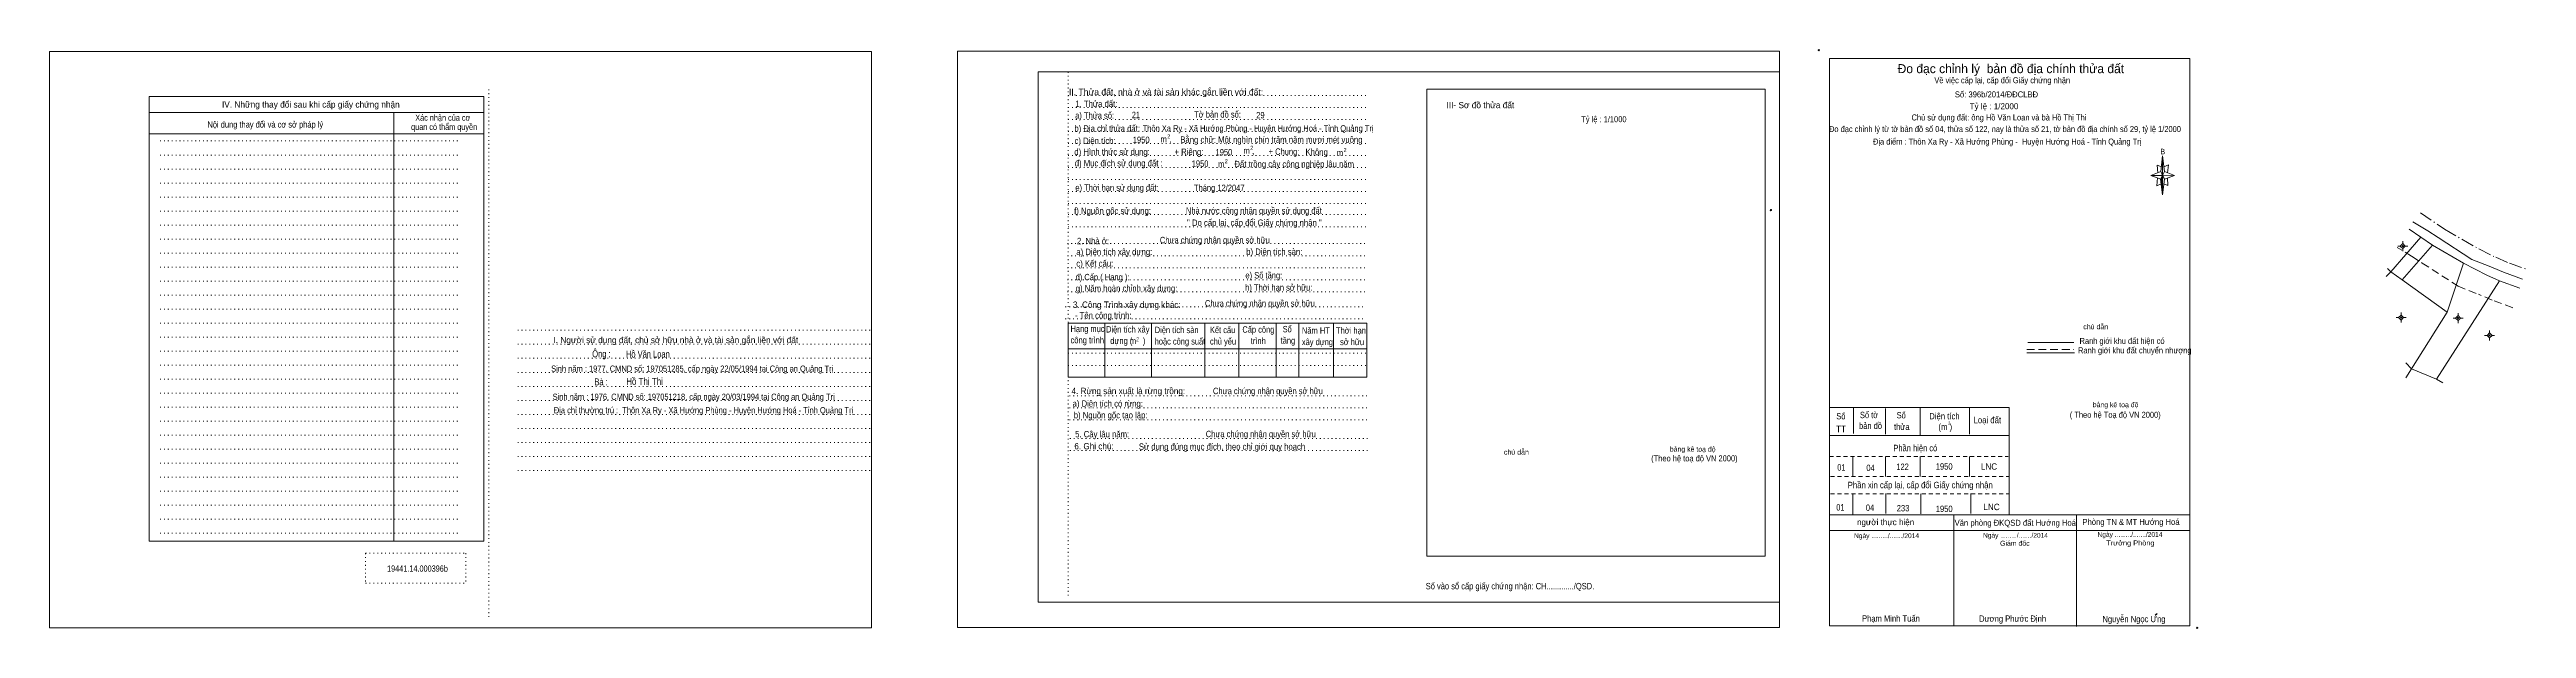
# Model space of a CAD drawing. Header units: metres. Extents: x 533473 to 534710, y 1851582 to 1851871.
import ezdxf
from ezdxf.enums import TextEntityAlignment as Align

# ---------------------------------------------------------------- set-up
doc = ezdxf.new("R2010")
doc.units = ezdxf.units.M
doc.header["$LTSCALE"] = 1.3
doc.header["$PDMODE"] = 32
doc.header["$PDSIZE"] = 0.65
for name, pattern in [('DOT_DASHED', [7.7, 5, -1.2, 0.3, -1.2]), ('DOTTED', [1.5, 0.3, -1.2]), ('MEDIUM_DASHED', [4.5, 3, -1.5]), ('SHORT_DASHED', [2.7, 1.5, -1.2])]:
    doc.linetypes.add(name, pattern=pattern)
for name, color, linetype, lineweight in [('1', 7, 'DOTTED', 13), ('10', 7, 'Continuous', 13), ('11', 7, 'Continuous', 13), ('2', 7, 'Continuous', 13), ('23', 7, 'Continuous', 13), ('5', 7, 'Continuous', 13)]:
    doc.layers.add(name, color=color, linetype=linetype, lineweight=lineweight)
doc.layers.add('9', color=7, linetype='Continuous')

msp = doc.modelspace()

# ---------------------------------------------------------------- hatches: boundary and pattern name
at = {"layer": '11'}
for points in [[(534648.2, 1851773.07, 1), (534647.6, 1851773.07, 1)], [(534647.37, 1851737.3, 1), (534646.77, 1851737.3, 1)], [(534675.8, 1851737.08, 1), (534675.2, 1851737.08, 1)], [(534691.53, 1851728.44, 1), (534690.93, 1851728.44, 1)]]:
    msp.add_hatch(color=256, dxfattribs=at).paths.add_polyline_path(points)
at = {"layer": '5'}
for points in [[(534528.01, 1851808.31), (534528.01, 1851798.71), (534527.01, 1851806.51)], [(534525.13, 1851589.03), (534525.17, 1851589.11), (534525.21, 1851589.19), (534525.17, 1851589.27), (534525.09, 1851589.31), (534525.01, 1851589.27), (534524.93, 1851589.23), (534524.37, 1851588.63), (534524.49, 1851588.63)]]:
    msp.add_hatch(color=256, dxfattribs=at).paths.add_polyline_path(points)

# ---------------------------------------------------------------- linework, layer by layer
at = {"layer": '1'}
for p, q in [((533692.43, 1851851.35), (533692.43, 1851586.35)), ((533981.63, 1851860.05), (533981.63, 1851597.25)), ((533981.63, 1851848.25), (534130.73, 1851848.25)), ((533981.63, 1851842.25), (534130.73, 1851842.25)), ((533528.33, 1851825.55), (533677.43, 1851825.55)), ((533981.63, 1851836.25), (534130.73, 1851836.25)), ((533981.63, 1851830.25), (534130.73, 1851830.25)), ((533528.33, 1851818.55), (533677.43, 1851818.55)), ((533981.63, 1851824.25), (534130.73, 1851824.25)), ((533981.63, 1851818.25), (534130.73, 1851818.25)), ((533528.33, 1851811.55), (533677.43, 1851811.55)), ((533528.33, 1851804.55), (533677.43, 1851804.55)), ((533981.63, 1851812.25), (534130.73, 1851812.25)), ((533981.63, 1851806.25), (534130.73, 1851806.25)), ((533981.63, 1851800.25), (534130.73, 1851800.25)), ((533528.33, 1851797.55), (533677.43, 1851797.55)), ((533528.33, 1851790.55), (533677.43, 1851790.55)), ((533981.63, 1851794.25), (534130.73, 1851794.25)), ((533981.63, 1851788.75), (534130.73, 1851788.75)), ((533528.33, 1851783.55), (533677.43, 1851783.55)), ((533528.33, 1851776.55), (533677.43, 1851776.55)), ((533981.63, 1851782.65), (534130.73, 1851782.65)), ((533528.33, 1851769.55), (533677.43, 1851769.55)), ((533981.23, 1851774.25), (534130.33, 1851774.25)), ((533981.23, 1851768.25), (534130.33, 1851768.25)), ((533528.33, 1851762.55), (533677.43, 1851762.55)), ((533528.33, 1851755.55), (533677.43, 1851755.55)), ((533981.23, 1851762.25), (534130.33, 1851762.25)), ((533981.23, 1851756.25), (534130.33, 1851756.25)), ((533528.33, 1851748.55), (533677.43, 1851748.55)), ((533528.33, 1851741.55), (533677.43, 1851741.55)), ((533980.23, 1851742.65), (534129.33, 1851742.65)), ((533981.23, 1851750.25), (534130.33, 1851750.25)), ((533528.33, 1851734.55), (533677.43, 1851734.55)), ((533528.33, 1851727.55), (533677.43, 1851727.55)), ((533706.83, 1851730.95), (533882.93, 1851730.95)), ((533980.23, 1851736.65), (534129.33, 1851736.65)), ((533528.33, 1851720.55), (533677.43, 1851720.55)), ((533528.33, 1851713.55), (533677.43, 1851713.55)), ((533706.83, 1851723.95), (533882.93, 1851723.95)), ((533706.83, 1851716.95), (533882.93, 1851716.95)), ((533981.63, 1851719.45), (534130.73, 1851719.45)), ((533981.63, 1851713.45), (534130.73, 1851713.45)), ((533528.33, 1851706.55), (533677.43, 1851706.55)), ((533706.83, 1851709.95), (533882.93, 1851709.95)), ((533706.83, 1851702.95), (533882.93, 1851702.95)), ((533706.83, 1851702.95), (533882.93, 1851702.95)), ((533528.33, 1851699.55), (533677.43, 1851699.55)), ((533528.33, 1851692.55), (533677.43, 1851692.55)), ((533706.83, 1851695.95), (533882.93, 1851695.95)), ((533706.83, 1851688.95), (533882.93, 1851688.95)), ((533982.23, 1851698.25), (534131.33, 1851698.25)), ((533982.23, 1851692.25), (534131.33, 1851692.25)), ((533528.33, 1851685.55), (533677.43, 1851685.55)), ((533528.33, 1851678.55), (533677.43, 1851678.55)), ((533706.83, 1851681.95), (533882.93, 1851681.95)), ((533982.23, 1851686.25), (534131.33, 1851686.25)), ((533982.53, 1851676.95), (534131.63, 1851676.95)), ((533528.33, 1851671.55), (533677.43, 1851671.55)), ((533528.33, 1851664.55), (533677.43, 1851664.55)), ((533706.83, 1851674.95), (533882.93, 1851674.95)), ((533706.83, 1851667.95), (533882.93, 1851667.95)), ((533982.53, 1851670.95), (534131.63, 1851670.95)), ((533528.33, 1851657.55), (533677.43, 1851657.55)), ((533706.83, 1851660.95), (533882.93, 1851660.95)), ((533528.33, 1851650.55), (533677.43, 1851650.55)), ((533528.33, 1851643.55), (533677.43, 1851643.55)), ((533528.33, 1851636.55), (533677.43, 1851636.55)), ((533528.33, 1851629.55), (533677.43, 1851629.55)), ((533630.93, 1851619.55), (533680.93, 1851619.55)), ((533630.93, 1851619.55), (533630.93, 1851604.55)), ((533680.93, 1851619.55), (533680.93, 1851604.55)), ((533630.93, 1851604.55), (533680.93, 1851604.55))]:
    msp.add_line(p, q, dxfattribs=at)
at = {"layer": '1', "linetype": 'Continuous'}
for p, q in [((533966.63, 1851860.05), (534336.83, 1851860.05)), ((533966.63, 1851860.05), (533966.63, 1851595.05)), ((534336.83, 1851860.05), (534336.83, 1851595.05)), ((534361.65, 1851678.45), (534451.21, 1851678.45)), ((533966.63, 1851595.05), (534336.83, 1851595.05))]:
    msp.add_line(p, q, dxfattribs=at)
at = {"layer": '1', "linetype": 'SHORT_DASHED'}
for p, q in [((534361.73, 1851667.93), (534450.85, 1851667.93)), ((534362.23, 1851657.85), (534451.35, 1851657.85)), ((534362.23, 1851649.21), (534451.35, 1851649.21))]:
    msp.add_line(p, q, dxfattribs=at)
at = {"layer": '1', "linetype": 'Continuous'}
for points in [[(533473.13, 1851582.25), (533883.53, 1851582.25), (533883.53, 1851870.25), (533473.13, 1851870.25)], [(533926.43, 1851582.45), (534336.83, 1851582.45), (534336.83, 1851870.45), (533926.43, 1851870.45)]]:
    msp.add_lwpolyline(points, close=True, dxfattribs=at)
at = {"layer": '10'}
for p, q in [((534651.1, 1851781.42), (534656.91, 1851777.44)), ((534678.26, 1851764.45), (534670.08, 1851740.08)), ((534641.91, 1851760.17), (534639.62, 1851757.79)), ((534641.91, 1851760.17), (534640.34, 1851761.91)), ((534670.08, 1851740.08), (534647.61, 1851756.11)), ((534696.25, 1851755.72), (534664.76, 1851706.56)), ((534696.25, 1851755.72), (534706.39, 1851752.06)), ((534670.08, 1851740.08), (534652.31, 1851711.68)), ((533981.63, 1851734.45), (534130.73, 1851734.45)), ((533981.63, 1851734.45), (533981.63, 1851707.55)), ((533999.93, 1851734.45), (533999.93, 1851707.55)), ((534023.33, 1851734.45), (534023.33, 1851707.55)), ((534049.93, 1851734.45), (534049.93, 1851707.55)), ((534066.83, 1851734.45), (534066.83, 1851707.55)), ((534085.43, 1851734.45), (534085.43, 1851707.55)), ((534096.83, 1851734.45), (534096.83, 1851707.55)), ((534114.13, 1851734.45), (534114.13, 1851707.55)), ((534130.73, 1851734.45), (534130.73, 1851707.55)), ((533981.63, 1851721.65), (534130.73, 1851721.65)), ((534652.31, 1851711.68), (534649.36, 1851714.62)), ((533981.63, 1851707.55), (534130.73, 1851707.55)), ((534649.43, 1851707.22), (534652.31, 1851711.68)), ((534664.76, 1851706.56), (534652.31, 1851711.68)), ((534667.96, 1851704.63), (534664.76, 1851706.56))]:
    msp.add_line(p, q, dxfattribs=at)
at = {"layer": '10', "linetype": 'MEDIUM_DASHED'}
for p, q in [((534652.34, 1851767.96), (534645.15, 1851772.37)), ((534652.34, 1851767.96), (534657.6, 1851764.58)), ((534657.6, 1851764.58), (534675.5, 1851753.02)), ((534675.5, 1851753.02), (534685.65, 1851748.96)), ((534692.45, 1851746.09), (534685.65, 1851748.96))]:
    msp.add_line(p, q, dxfattribs=at)
at = {"layer": '10', "linetype": 'DOT_DASHED'}
msp.add_lwpolyline([(534656.75, 1851789.67), (534668.74, 1851781.46), (534685.83, 1851771.62), (534694.28, 1851767.46), (534701.11, 1851764.46), (534709.65, 1851761.52)], dxfattribs=at)
at = {"layer": '10'}
for points in [[(534656.91, 1851777.44), (534662.69, 1851773.49), (534678.26, 1851764.45), (534689.86, 1851758.49), (534696.25, 1851755.72)], [(534641.91, 1851760.17), (534647.61, 1851756.11), (534662.69, 1851773.49)]]:
    msp.add_lwpolyline(points, dxfattribs=at)
at = {"layer": '10', "linetype": 'MEDIUM_DASHED'}
msp.add_lwpolyline([(534702.88, 1851742.21), (534702.59, 1851742.3), (534692.45, 1851746.09)], dxfattribs=at)
at = {"layer": '11'}
for p, q in [((534647.9, 1851775.57), (534647.9, 1851774.32)), ((534646.65, 1851773.07), (534645.4, 1851773.07)), ((534647.9, 1851771.82), (534647.9, 1851770.57)), ((534650.4, 1851773.07), (534649.15, 1851773.07)), ((534647.07, 1851739.8), (534647.07, 1851738.55)), ((534675.5, 1851739.58), (534675.5, 1851738.33)), ((534645.82, 1851737.3), (534644.57, 1851737.3)), ((534647.07, 1851736.05), (534647.07, 1851734.8)), ((534649.57, 1851737.3), (534648.32, 1851737.3)), ((534674.25, 1851737.08), (534673, 1851737.08)), ((534675.5, 1851735.83), (534675.5, 1851734.58)), ((534678, 1851737.08), (534676.75, 1851737.08)), ((534689.98, 1851728.44), (534688.73, 1851728.44)), ((534691.23, 1851730.94), (534691.23, 1851729.69)), ((534691.23, 1851727.19), (534691.23, 1851725.94)), ((534693.73, 1851728.44), (534692.48, 1851728.44))]:
    msp.add_line(p, q, dxfattribs=at)
for points in [[(534647.9, 1851774.32), (534646.65, 1851773.07), (534647.9, 1851771.82), (534649.15, 1851773.07)], [(534647.07, 1851738.55), (534645.82, 1851737.3), (534647.07, 1851736.05), (534648.32, 1851737.3)], [(534675.5, 1851738.33), (534674.25, 1851737.08), (534675.5, 1851735.83), (534676.75, 1851737.08)], [(534691.23, 1851729.69), (534689.98, 1851728.44), (534691.23, 1851727.19), (534692.48, 1851728.44)]]:
    msp.add_lwpolyline(points, close=True, dxfattribs=at)
for centre in [(534647.9, 1851773.07), (534647.07, 1851737.3), (534675.5, 1851737.08), (534691.23, 1851728.44)]:
    msp.add_circle(centre, 0.3, dxfattribs=at)
at = {"layer": '2'}
for p, q in [((533522.83, 1851847.85), (533689.93, 1851847.85)), ((533522.83, 1851847.85), (533522.83, 1851625.55)), ((533522.83, 1851839.85), (533689.93, 1851839.85)), ((533644.93, 1851839.85), (533644.93, 1851625.55)), ((533689.93, 1851847.85), (533689.93, 1851625.55)), ((533522.83, 1851829.05), (533689.93, 1851829.05)), ((533522.83, 1851625.55), (533689.93, 1851625.55))]:
    msp.add_line(p, q, dxfattribs=at)
msp.add_lwpolyline([(534160.73, 1851851.45), (534329.63, 1851851.45), (534329.63, 1851618.05), (534160.73, 1851618.05)], close=True, dxfattribs=at)
at = {"layer": '23'}
for p, q in [((534641.91, 1851760.17), (534656.91, 1851777.44)), ((534660.43, 1851780.59), (534653, 1851785.15)), ((534698.21, 1851759.95), (534693.03, 1851762.13))]:
    msp.add_line(p, q, dxfattribs=at)
for points in [[(534660.43, 1851780.59), (534665.52, 1851777.32), (534682.41, 1851766.41)], [(534682.41, 1851766.41), (534690.98, 1851762.98), (534693.03, 1851762.13)], [(534707.62, 1851756.44), (534707.59, 1851756.45), (534698.21, 1851759.95)]]:
    msp.add_lwpolyline(points, dxfattribs=at)
at = {"layer": '5'}
for p, q in [((534527.09, 1851810.31), (534528.01, 1851818.11)), ((534527.09, 1851806.51), (534522.09, 1851808.31)), ((534528.89, 1851806.51), (534528.01, 1851798.71)), ((534530.69, 1851803.31), (534528.61, 1851804.11)), ((534528.89, 1851810.31), (534533.89, 1851808.31)), ((534530.49, 1851807.11), (534530.69, 1851803.31)), ((534460.17, 1851719.73), (534483.97, 1851719.73)), ((534460.69, 1851724.89), (534483.69, 1851724.89)), ((534361.81, 1851692.45), (534451.45, 1851692.45)), ((534373.69, 1851692.13), (534373.69, 1851679.33)), ((534389.69, 1851691.85), (534389.69, 1851679.05)), ((534407.01, 1851692.45), (534407.01, 1851678.73)), ((534431.61, 1851692.45), (534431.61, 1851679.05)), ((534451.45, 1851692.45), (534451.45, 1851638.67)), ((534373.41, 1851667.93), (534373.41, 1851657.93)), ((534389.69, 1851667.93), (534389.69, 1851657.93)), ((534407.01, 1851667.93), (534407.01, 1851657.93)), ((534431.61, 1851667.93), (534431.61, 1851657.93)), ((534373.41, 1851649.21), (534373.41, 1851638.67)), ((534389.91, 1851649.47), (534389.91, 1851639.45)), ((534407.39, 1851649.21), (534407.39, 1851639.21)), ((534432.25, 1851649.47), (534432.25, 1851639.45)), ((534361.65, 1851638.67), (534541.65, 1851638.67)), ((534361.65, 1851630.95), (534541.25, 1851630.95)), ((534423.77, 1851638.67), (534423.77, 1851583.27)), ((534485.09, 1851638.43), (534485.09, 1851583.03))]:
    msp.add_line(p, q, dxfattribs=at)
at = {"layer": '5', "linetype": 'MEDIUM_DASHED'}
msp.add_line((534460.17, 1851721.29), (534483.77, 1851721.29), dxfattribs=at)
at = {"layer": '5'}
for points in [[(534361.65, 1851866.75), (534541.65, 1851866.75), (534541.65, 1851583.27), (534361.65, 1851583.27)], [(534528.01, 1851818.11), (534528.89, 1851810.31), (534528.01, 1851808.31)], [(534528.01, 1851808.31), (534522.09, 1851808.31), (534527.09, 1851810.31), (534528.89, 1851806.51), (534533.89, 1851808.31), (534528.01, 1851808.51)], [(534528.01, 1851808.31), (534528.01, 1851798.71), (534527.01, 1851806.51)], [(534525.13, 1851589.03), (534525.17, 1851589.11), (534525.21, 1851589.19), (534525.17, 1851589.27), (534525.09, 1851589.31), (534525.01, 1851589.27), (534524.93, 1851589.23), (534524.37, 1851588.63), (534524.49, 1851588.63)]]:
    msp.add_lwpolyline(points, close=True, dxfattribs=at)
for points in [[(534527.41, 1851812.71), (534525.29, 1851813.51), (534525.61, 1851809.71)], [(534528.69, 1851812.71), (534530.89, 1851813.71), (534530.49, 1851809.71)], [(534528.01, 1851808.31), (534527.09, 1851810.31), (534522.09, 1851808.31)], [(534525.49, 1851807.11), (534525.09, 1851803.11), (534527.29, 1851804.11)], [(534528.01, 1851808.31), (534528.89, 1851806.51), (534533.89, 1851808.31)]]:
    msp.add_lwpolyline(points, dxfattribs=at)
for p in [(534356.33, 1851870.95), (534332.49, 1851791.05), (534545.33, 1851582.27)]:
    msp.add_point(p, dxfattribs=at)

# ---------------------------------------------------------------- texts
at = {"layer": '1', "width": 0.8}
msp.add_text('2', height=1.5, dxfattribs=at).set_placement((534421.47, 1851683.85), align=Align.CENTER)
at = {"layer": '10'}
for s, p in [('IV. Những thay đổi sau khi cấp giấy chứng nhận', (533603.58, 1851842.25)), ('III- Sơ đồ thửa đất', (534187.42, 1851841.95)), ('I. Người sử dụng đất, chủ sở hữu nhà ở và tài sản gắn liền với đất', (533785.78, 1851724.55))]:
    msp.add_text(s, height=3.1, dxfattribs=at).set_placement(p, align=Align.CENTER)
for s, height, width, p in [('Xác nhận của cơ', 3.1, 0.85, (533669.44, 1851835.65)), ('Nội dung thay đổi và cơ sở pháp lý', 3.1, 0.9, (533580.84, 1851832.25)), ('Sinh năm : 1977, CMND số: 197051285, cấp ngày 22/05/1994 tại Công an Quảng Trị', 3.1, 0.9, (533793.97, 1851710.25)), ('Ông :', 3.5, 0.8, (533748.62, 1851717.47)), ('Hồ Văn Loan', 3.5, 0.8, (533771.82, 1851717.33)), ('Bà :', 3.5, 0.8, (533748.46, 1851703.45)), ('Hồ Thị Thi', 3.5, 0.85, (533770.18, 1851703.69)), ('Sinh năm : 1976, CMND số: 197051218, cấp ngày 20/03/1994 tại Công an Quảng Trị', 3.1, 0.9, (533794.69, 1851696.21)), ('Địa chỉ thường trú :  Thôn Xa Ry - Xã Hướng Phùng - Huyện Hướng Hoá - Tỉnh Quảng Trị', 3.1, 0.9, (533799.6, 1851689.47)), ('19441.14.000396b', 3.1, 0.85, (533656.81, 1851610.35))]:
    msp.add_text(s, height=height, dxfattribs=dict(at, width=width)).set_placement(p, align=Align.CENTER)
at = {"layer": '10', "width": 0.9}
msp.add_text(' Thôn Xa Ry - Xã Hướng Phùng - Huyện Hướng Hoá - Tỉnh Quảng Trị', height=3.1, dxfattribs=at).set_placement((534017.83, 1851830.35))
at = {"layer": '2'}
for s, p in [('II. Thửa đất, nhà ở và tài sản khác gắn liền với đất:', (533982.03, 1851848.45)), (',', (534032.03, 1851824.95)), (',', (534073.43, 1851819.05))]:
    msp.add_text(s, height=3.2, dxfattribs=at).set_placement(p)
for s, height, width, p in [('a) Thửa số:', 3.2, 0.85, (533985.13, 1851836.75)), ('1. Thửa đất:', 3.2, 0.9, (533985.23, 1851842.55)), ('21', 3.2, 0.75, (534013.43, 1851836.95)), ('Tờ bản đồ số:', 3.2, 0.85, (534044.53, 1851837.25)), ('29', 3.2, 0.85, (534075.53, 1851836.85)), ('c) Diện tích:', 3.2, 0.9, (533984.83, 1851824.05)), ('1950', 3.2, 0.85, (534013.93, 1851824.55)), ('m', 3.2, 0.9, (534027.73, 1851824.85)), ('2', 2, 0.8, (534031.13, 1851826.85)), ('Bằng chữ: Một nghìn chín trăm năm mươi mét vuông', 3.2, 0.9, (534037.63, 1851824.65)), ('d) Hình thức sử dụng:', 3.2, 0.9, (533984.73, 1851818.55)), ('đ) Mục đích sử dụng đất : ', 3.2, 0.9, (533984.93, 1851812.85)), ('+ Riêng:', 3.2, 0.9, (534034.73, 1851818.55)), ('1950', 3.2, 0.85, (534043.33, 1851812.65)), ('1950', 3.2, 0.85, (534055.23, 1851818.35)), ('m', 3.2, 0.9, (534056.43, 1851812.45)), ('2', 2, 0.8, (534059.83, 1851814.45)), ('Đất trồng cây công nghiệp lâu năm', 3.2, 0.9, (534064.63, 1851812.45)), ('m', 3.2, 0.9, (534069.13, 1851819.15)), ('2', 2, 0.8, (534072.53, 1851821.15)), ('+ Chung:', 3.2, 0.85, (534081.73, 1851818.65)), ('Không', 3.2, 0.9, (534100.13, 1851818.45)), ('m', 3.2, 0.9, (534115.73, 1851818.05)), ('2', 2, 0.8, (534119.13, 1851820.05)), ('e) Thời hạn sử dụng đất: ', 3.2, 0.85, (533985.23, 1851800.65)), ('Tháng 12/2047', 3.2, 0.85, (534044.43, 1851800.55)), ('f) Nguồn gốc sử dụng: ', 3.2, 0.9, (533984.63, 1851789.05)), ('2. Nhà ở:', 3.2, 0.9, (533986.03, 1851773.95)), ('a) Diện tích xây dựng:', 3.2, 0.9, (533985.73, 1851768.55)), ('c) Kết cấu:', 3.2, 0.9, (533985.73, 1851762.75)), ('b) Diện tích sàn:', 3.2, 0.9, (534070.53, 1851768.65)), ('đ) Cấp ( Hạng ):', 3.2, 0.85, (533985.33, 1851755.95)), ('g) Năm hoàn chỉnh xây dựng:', 3.2, 0.9, (533985.43, 1851750.35)), ('e) Số tầng:', 3.2, 0.85, (534070.13, 1851756.85)), ('h) Thời hạn sở hữu:', 3.2, 0.85, (534070.03, 1851750.75)), ('3. Công Trình xây dựng khác:', 3.2, 0.95, (533984.03, 1851742.15)), ('- Tên công trình:', 3.2, 0.9, (533985.03, 1851736.85)), ('công trình', 3.2, 0.85, (533982.83, 1851724.45)), ('Hạng mục', 3.2, 0.8, (533982.83, 1851730.15)), ('Diện tích xây', 3.2, 0.85, (534000.53, 1851729.85)), ('  dựng (     )', 3.2, 0.85, (534000.53, 1851724.15)), ('m', 3.2, 0.85, (534012.43, 1851724.05)), ('2', 2.01, 0.75, (534015.63, 1851725.45)), ('hoặc công suất', 3.2, 0.8, (534024.83, 1851723.85)), ('Diện tích sàn', 3.2, 0.85, (534024.83, 1851729.55)), ('chủ yếu', 3.2, 0.8, (534052.43, 1851723.85)), ('Kết cấu', 3.2, 0.8, (534052.43, 1851729.55)), ('Cấp công', 3.2, 0.8, (534068.63, 1851729.75)), ('    trình', 3.2, 0.85, (534068.63, 1851724.05)), ('tầng', 3.2, 0.8, (534087.73, 1851724.25)), (' Số', 3.2, 0.75, (534087.73, 1851729.95)), ('xây dựng', 3.2, 0.8, (534098.33, 1851723.55)), ('Năm HT', 3.2, 0.85, (534098.33, 1851729.25)), ('Thời hạn', 3.2, 0.85, (534115.33, 1851729.25)), ('  sở hữu', 3.2, 0.8, (534115.33, 1851723.55)), ('4. Rừng sản xuất là rừng trồng:', 3.2, 0.95, (533983.33, 1851699.05)), ('a) Diện tích có rừng:', 3.2, 0.9, (533983.83, 1851692.75)), ('b) Nguồn gốc tạo lập:', 3.2, 0.9, (533984.43, 1851686.95)), ('5. Cây lâu năm:', 3.2, 0.9, (533985.13, 1851677.45)), ('6. Ghi chú:', 3.2, 0.95, (533984.73, 1851671.45)), ('Số vào sổ cấp giấy chứng nhận: CH............./QSD.', 3.2, 0.85, (534160.13, 1851601.53))]:
    msp.add_text(s, height=height, dxfattribs=dict(at, width=width)).set_placement(p)
for s, height, width, p in [('quan có thẩm quyền', 3.1, 0.85, (533670.11, 1851831.05)), ('b) Địa chỉ thửa đất:', 3.2, 0.9, (534001.12, 1851830.25))]:
    msp.add_text(s, height=height, dxfattribs=dict(at, width=width)).set_placement(p, align=Align.CENTER)
at = {"layer": '23', "width": 0.9}
msp.add_text('Tỷ lệ : 1/1000', height=3, dxfattribs=at).set_placement((534249.09, 1851834.95), align=Align.CENTER)
at = {"layer": '5'}
for s, height, p in [('Đo đạc chỉnh lý  bản đồ địa chính thửa đất', 4.5, (534452.26, 1851859.45)), ('Tỷ lệ : 1/2000', 3, (534443.84, 1851841.43)), ('bảng kê toạ độ', 2.5, (534504.53, 1851692.53)), ('bảng kê toạ độ', 2.5, (534293.41, 1851670.33)), ('người thực hiện', 3, (534389.71, 1851633.59)), ('Giám đốc', 2.5, (534454.25, 1851623.27))]:
    msp.add_text(s, height=height, dxfattribs=at).set_placement(p, align=Align.CENTER)
for s, height, width, p in [('Về việc cấp lại, cấp đổi Giấy chứng nhận', 3, 0.9, (534447.95, 1851854.41)), ('Số: 396b/2014/ĐĐCLBĐ', 3, 0.95, (534445.06, 1851847.33)), ('Chủ sử dụng đất: ông Hồ Văn Loan và bà Hồ Thị Thi', 3, 0.9, (534446.31, 1851835.81)), ('Đo đạc chỉnh lý từ tờ bản đồ số 04, thửa số 122, nay là thửa số 21, tờ bản đồ địa chính số 29, tỷ lệ 1/2000', 3, 0.9, (534449.31, 1851830.01)), ('Địa điểm : Thôn Xa Ry - Xã Hướng Phùng -  Huyện Hướng Hoá - Tỉnh Quảng Trị ', 3, 0.9, (534450.93, 1851823.77)), ('B', 2.76, 0.75, (534528.11, 1851818.91)), ('Ranh giới khu đất hiện có ', 3, 0.9, (534508.28, 1851724.17)), ('chú dẫn', 2.5, 1.05, (534494.62, 1851731.49)), ('Ranh giới khu đất chuyển nhượng', 3, 0.9, (534514.13, 1851719.43)), ('Số', 3.2, 0.8, (534367.41, 1851686.45)), ('Số tờ', 3.2, 0.85, (534381.47, 1851687.05)), ('Số', 3.2, 0.8, (534397.53, 1851686.93)), ('Diện tích', 3.2, 0.9, (534419.09, 1851686.45)), ('( Theo hệ Toạ độ VN 2000)', 3, 0.9, (534504.36, 1851687.23)), ('TT', 3.2, 0.95, (534367.47, 1851680.05)), ('bản đồ', 3.2, 0.85, (534382.19, 1851681.65)), ('thửa', 3.2, 0.85, (534397.8, 1851681.13)), ('(m )', 3.2, 0.9, (534419.52, 1851681.13)), ('Loại đất', 3.2, 0.9, (534440.51, 1851684.53)), ('chú dẫn', 2.5, 1.05, (534205.42, 1851668.83)), ('(Theo hệ toạ độ VN 2000)', 3, 0.9, (534294.27, 1851665.47)), ('01', 3.2, 0.75, (534367.64, 1851660.85)), ('Phần hiện có', 3.2, 0.85, (534404.56, 1851670.53)), ('122', 3.2, 0.85, (534398.2, 1851661.17)), ('1950', 3.2, 0.85, (534418.98, 1851661.33)), ('LNC', 3.2, 0.95, (534441.36, 1851661.29)), ('Phần xin cấp lại, cấp đổi Giấy chứng nhận', 3.2, 0.9, (534407.02, 1851652.05)), ('04', 3.2, 0.85, (534382.2, 1851660.65)), ('01', 3.2, 0.75, (534367.14, 1851640.89)), ('04', 3.2, 0.85, (534381.94, 1851640.71)), ('233', 3.2, 0.85, (534398.44, 1851640.49)), ('1950', 3.2, 0.85, (534418.98, 1851640.13)), ('LNC', 3.2, 0.95, (534442.6, 1851641.09)), ('Ngày ........./......./2014', 2.4, 0.9, (534390.2, 1851627.11)), ('Văn phòng ĐKQSD đất Hướng Hoá', 3, 0.95, (534454.46, 1851633.27)), ('Ngày ........./......./2014', 2.4, 0.9, (534454.56, 1851627.29)), ('Phòng TN & MT Hướng Hoá', 3, 0.95, (534512.23, 1851633.71)), ('Ngày ........./......./2014', 2.4, 0.9, (534511.72, 1851627.75)), ('Trưởng Phòng', 2.5, 1.1, (534511.93, 1851623.45)), ('Phạm Minh Tuấn', 3.15, 0.9, (534392.38, 1851585.39)), ('Dương Phước Định', 3.15, 0.9, (534453.12, 1851585.31)), ('Nguyễn Ngọc Ưng', 3.15, 0.9, (534513.69, 1851585.11))]:
    msp.add_text(s, height=height, dxfattribs=dict(at, width=width)).set_placement(p, align=Align.CENTER)
at = {"layer": '9'}
for s, width, p in [('Nhà nước công nhận quyền sử dụng đất ', 0.85, (534040.43, 1851789.15)), ('Chưa chứng nhận quyền sở hữu', 0.85, (534027.43, 1851774.45)), ('" Do cấp lại, cấp đổi Giấy chứng nhận "', 0.9, (534041.01, 1851783.13)), ('Chưa chứng nhận quyền sở hữu', 0.85, (534049.93, 1851742.85)), ('Chưa chứng nhận quyền sở hữu', 0.85, (534053.93, 1851699.05)), ('Chưa chứng nhận quyền sở hữu', 0.85, (534050.33, 1851677.55)), ('Sử dụng đúng mục đích, theo chỉ giới quy hoạch', 0.9, (534016.93, 1851671.25))]:
    msp.add_text(s, height=3.2, dxfattribs=dict(at, width=width)).set_placement(p)

doc.saveas('drawing.dxf')
